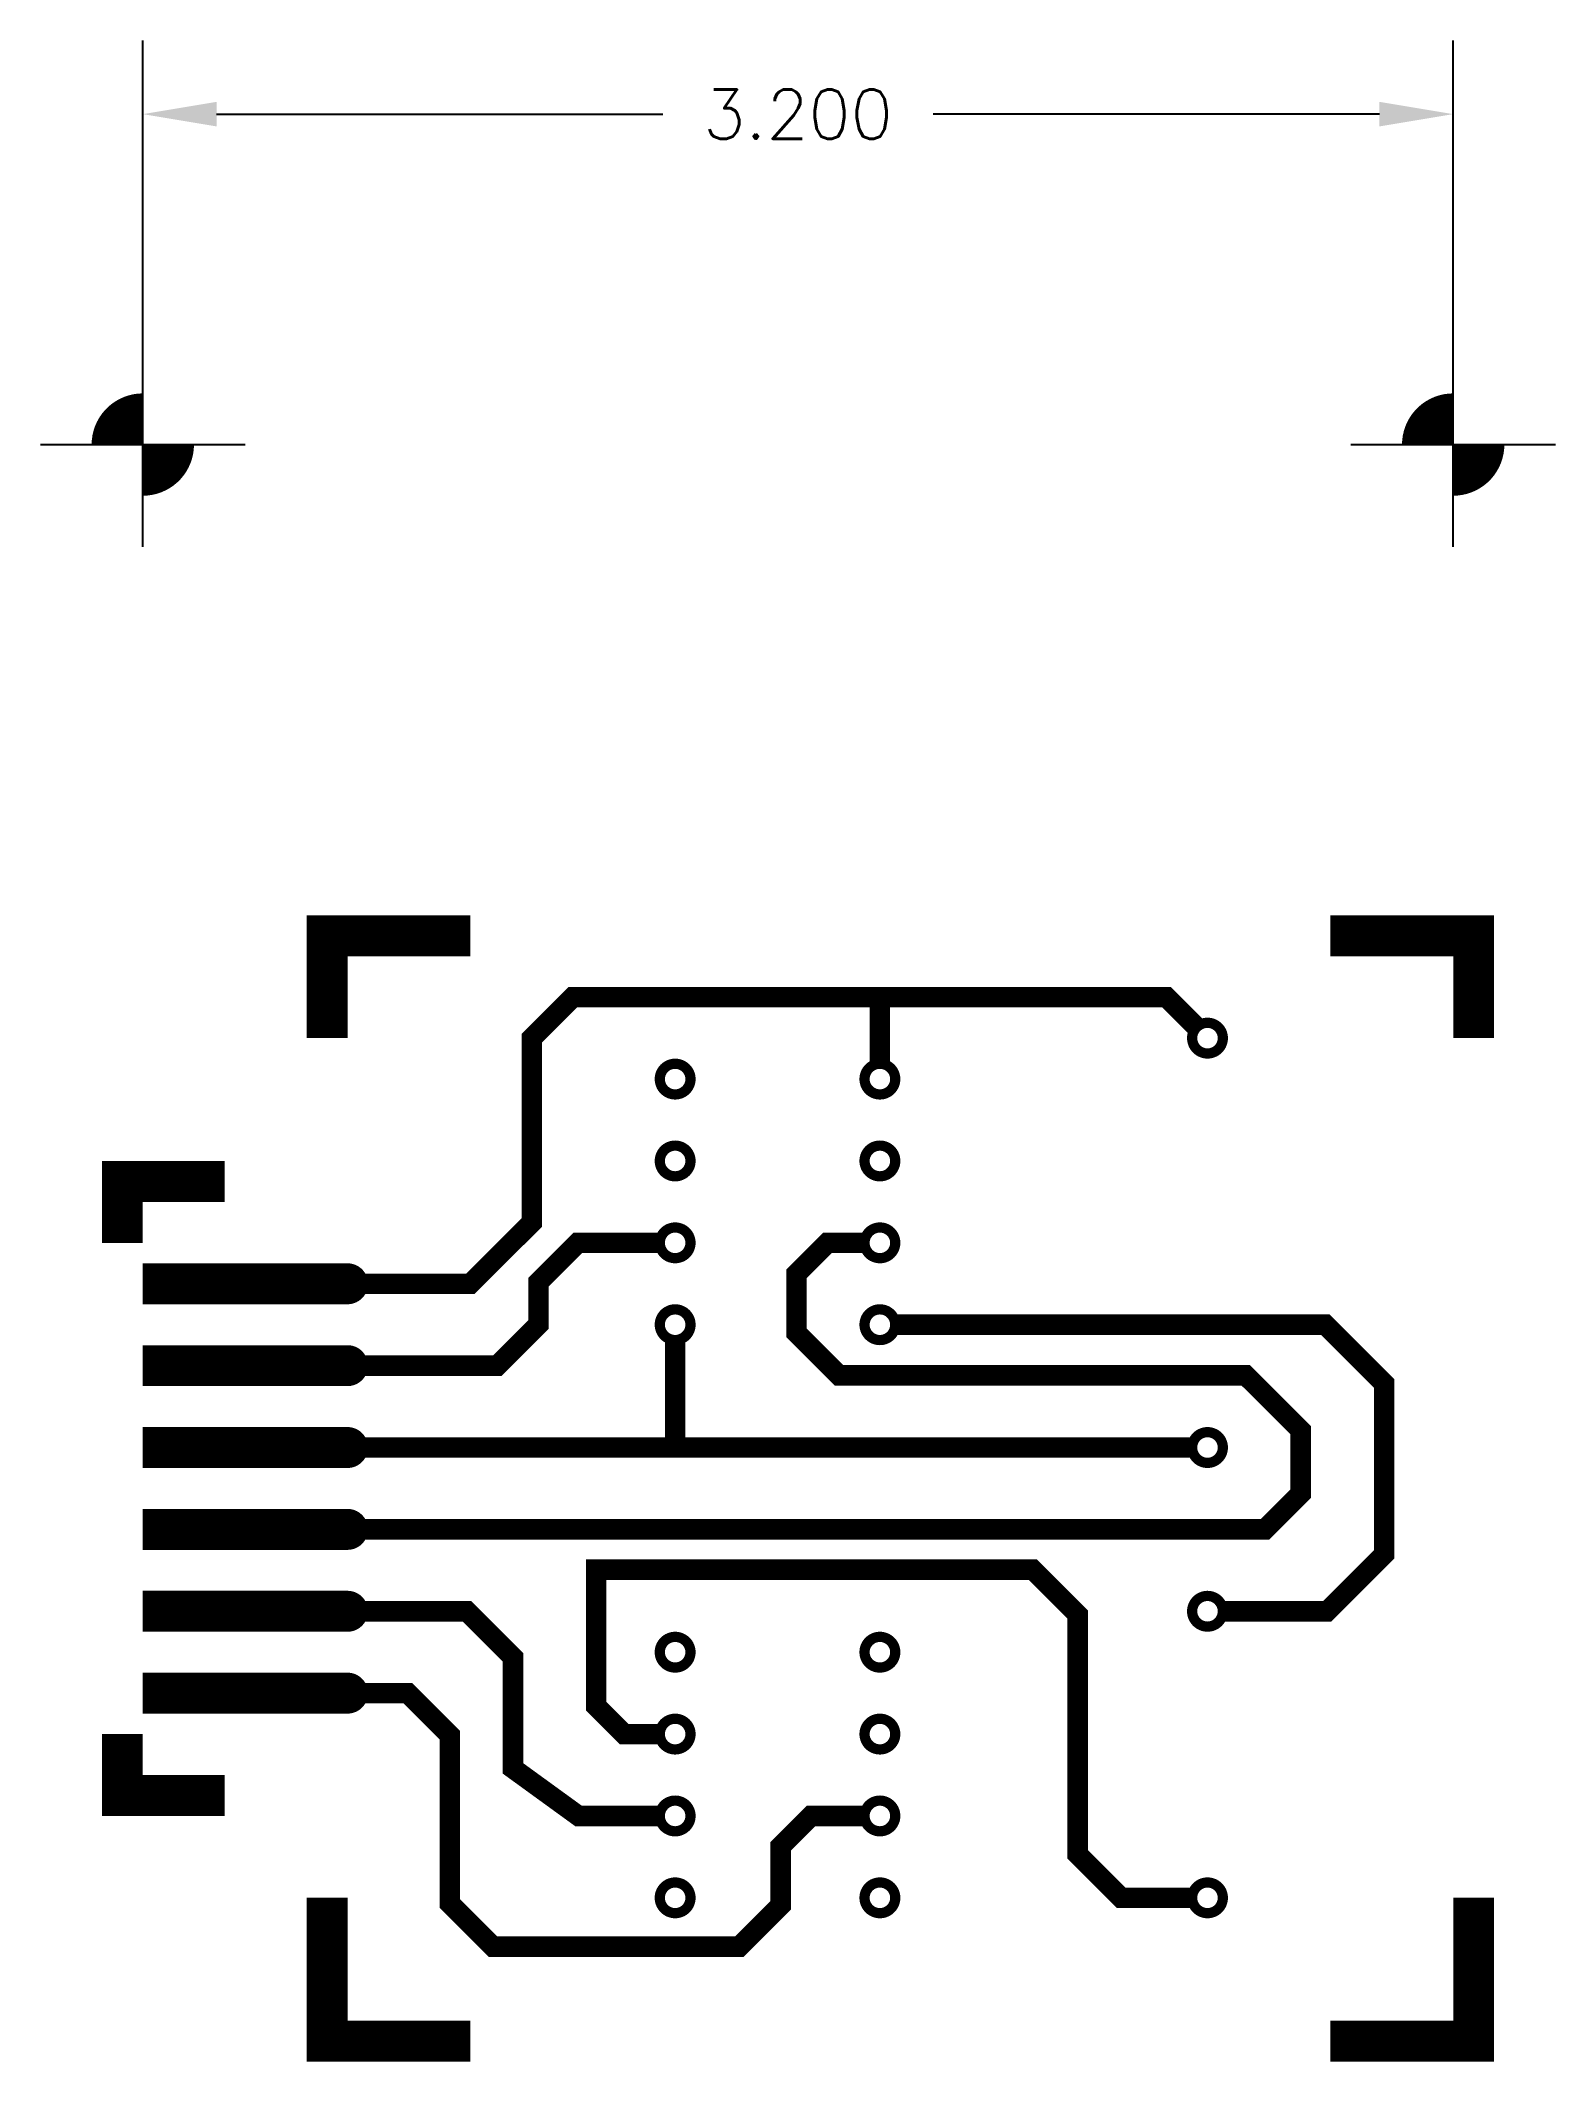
# Model space of a CAD drawing. Header units: inches. Extents: x 1.5 to 5.2, y 0.6 to 5.54.
import ezdxf

# ---------------------------------------------------------------- set-up
doc = ezdxf.new("R2010")
doc.units = ezdxf.units.IN
doc.header["$MEASUREMENT"] = 0
for name, color, linetype in [('PAD', 4, 'Continuous'), ('TEXT', 7, 'Continuous'), ('TRACE', 4, 'Continuous')]:
    doc.layers.add(name, color=color, linetype=linetype)
doc.styles.get("Standard").update_dxf_attribs({"font": 'simplex.shx'})
doc.dimstyles.get("Standard").update_dxf_attribs({"dimtxt": 0.12, "dimasz": 0.18, "dimexe": 0.18, "dimexo": 0.0625, "dimgap": 0.09, "dimtad": 0, "dimtih": 1, "dimtoh": 1, "dimdec": 3, "dimzin": 0, "dimdsep": 46, "dimtxsty": 'Standard', "dimcen": 0.09, "dimadec": 0, "dimazin": 0, "dimtfac": 1, "dimtdec": 3, "dimtofl": 0, "dimtmove": 0, "dimatfit": 3, "dimfxl": 1, "dimtolj": 1, "dimtzin": 0, "dimarcsym": 0})

# ---------------------------------------------------------------- blocks, each defined once
blk = doc.blocks.new('*U9')
at = {"layer": 'PAD', "const_width": 0.025}
blk.add_lwpolyline([(-0.0375, 0, 1), (0.0375, 0, 1)], format="xyb", close=True, dxfattribs=at)
blk = doc.blocks.new('*U10')
at = {"layer": 'PAD', "color": 0, "linetype": 'ByBlock', "lineweight": -2, "transparency": 16777216}
for p in [(0, 0), (0.5, 0), (0, -0.2), (0.5, -0.2), (0, -0.4), (0.5, -0.4), (0, -0.6), (0.5, -0.6)]:
    blk.add_blockref('*U9', p, dxfattribs=at)
blk = doc.blocks.new('*U11')
at = {"layer": 'PAD', "const_width": 0.025}
blk.add_lwpolyline([(-0.0375, 0, 1), (0.0375, 0, 1)], format="xyb", close=True, dxfattribs=at)
blk = doc.blocks.new('*U12')
at = {"layer": 'PAD', "color": 0, "linetype": 'ByBlock', "lineweight": -2, "transparency": 16777216}
for p in [(0, 0), (0.5, 0), (0, -0.2), (0.5, -0.2), (0, -0.4), (0.5, -0.4), (0, -0.6), (0.5, -0.6)]:
    blk.add_blockref('*U11', p, dxfattribs=at)
blk = doc.blocks.new('*D15')
at = {"layer": 'Defpoints', "color": 0, "transparency": 16777216}
for p in [(4.95, 5.3572), (1.75, 4.6125), (4.95, 4.6125)]:
    blk.add_point(p, dxfattribs=at)
at = {"layer": 'TEXT', "color": 0, "lineweight": -2, "transparency": 16777216}
for p, q in [((1.75, 4.675), (1.75, 5.5372)), ((4.95, 4.675), (4.95, 5.5372)), ((1.93, 5.3572), (3.02, 5.3572)), ((4.77, 5.3572), (3.68, 5.3572))]:
    blk.add_line(p, q, dxfattribs=at)
at = {"layer": 'TEXT', "color": 0, "transparency": 16777216}
for points in [[(1.93, 5.3872), (1.93, 5.3272), (1.75, 5.3572)], [(4.77, 5.3872), (4.77, 5.3272), (4.95, 5.3572)]]:
    blk.add_solid(points, dxfattribs=at)
at = {"layer": 'TEXT', "color": 0, "transparency": 16777216, "insert": (3.35, 5.3572), "char_height": 0.12, "attachment_point": 5}
blk.add_mtext('\\A1;3.200', dxfattribs=at)

msp = doc.modelspace()

# ---------------------------------------------------------------- linework, layer by layer
at = {"layer": 'PAD'}
for p, q in [((1.75, 4.3), (1.75, 4.8)), ((4.95, 4.3), (4.95, 4.8)), ((1.5, 4.55), (2, 4.55)), ((4.7, 4.55), (5.2, 4.55))]:
    msp.add_line(p, q, dxfattribs=at)
at = {"layer": 'PAD', "const_width": 0.125}
for points in [[(1.75, 4.6125, 0.414214), (1.6875, 4.55)], [(4.95, 4.6125, 0.414214), (4.8875, 4.55)], [(1.75, 4.4875, 0.414214), (1.8125, 4.55)], [(4.95, 4.4875, 0.414214), (5.0125, 4.55)]]:
    msp.add_lwpolyline(points, format="xyb", dxfattribs=at)
at = {"layer": 'PAD', "const_width": 0.025}
for points in [[(4.3125, 3.1, 1), (4.3875, 3.1, 1)], [(4.3125, 2.1, 1), (4.3875, 2.1, 1)], [(4.3125, 1.7, 1), (4.3875, 1.7, 1)], [(4.3125, 1, 1), (4.3875, 1, 1)]]:
    msp.add_lwpolyline(points, format="xyb", close=True, dxfattribs=at)
at = {"layer": 'TRACE'}
msp.add_line((4.5776, 1.9873), (4.4903, 1.9), dxfattribs=at)
for points, const_width in [([(2.25, 3.35), (2.15, 3.35)], 0.1), ([(2.25, 3.35), (2.55, 3.35)], 0.1), ([(4.95, 3.35), (4.65, 3.35)], 0.1), ([(4.95, 3.35), (5.05, 3.35)], 0.1), ([(2.2, 3.3), (2.2, 3.1)], 0.1), ([(5, 3.3), (5, 3.1)], 0.1), ([(2.275, 2.5), (2.55, 2.5), (2.7, 2.65), (2.7, 3.1), (2.8, 3.2), (3.55, 3.2), (3.55, 3.0375)], 0.05), ([(3.55, 3.2), (4.25, 3.2), (4.3235, 3.1265)], 0.05), ([(1.75, 2.75), (1.65, 2.75)], 0.1), ([(1.75, 2.75), (1.95, 2.75)], 0.1), ([(1.7, 2.7), (1.7, 2.6)], 0.1), ([(2.275, 2.3), (2.6155, 2.3), (2.7164, 2.4009), (2.7164, 2.504), (2.8124, 2.6), (3.0125, 2.6)], 0.05), ([(4.5776, 1.9873), (4.5776, 2.1423), (4.4435, 2.2764), (3.45, 2.2764), (3.3465, 2.3799), (3.3465, 2.5246), (3.4219, 2.6), (3.5125, 2.6)], 0.05), ([(1.75, 2.5), (2.25, 2.5)], 0.1), ([(3.5875, 2.4), (4.6382, 2.4), (4.7813, 2.2568), (4.7813, 1.839), (4.6424, 1.7), (4.3875, 1.7)], 0.05), ([(2.25, 2.1), (3.05, 2.1), (3.05, 2.3625)], 0.05), ([(1.75, 2.3), (2.25, 2.3)], 0.1), ([(2.275, 1.9), (4.4903, 1.9), (4.5776, 1.9873), (4.5776, 2.1423), (4.4435, 2.2764), (4.2, 2.2764)], 0.05), ([(1.75, 2.1), (2.25, 2.1)], 0.1), ([(3.05, 2.1), (4.3125, 2.1)], 0.05), ([(1.75, 1.9), (2.25, 1.9)], 0.1), ([(4.3125, 1), (4.1393, 1), (4.0331, 1.1062), (4.0331, 1.692), (3.9236, 1.8015), (2.8573, 1.8015), (2.8573, 1.5161), (2.8573, 1.4679), (2.9252, 1.4), (3.0125, 1.4)], 0.05), ([(1.75, 1.7), (2.25, 1.7)], 0.1), ([(2.275, 1.7), (2.5417, 1.7), (2.6541, 1.5876), (2.6541, 1.3161), (2.814, 1.2), (3.0125, 1.2)], 0.05), ([(1.75, 1.5), (2.25, 1.5)], 0.1), ([(2.275, 1.5), (2.3971, 1.5), (2.4999, 1.3972), (2.4999, 0.986), (2.6051, 0.8808), (3.2068, 0.8808), (3.3076, 0.9816), (3.3076, 1.1257), (3.3818, 1.2), (3.5125, 1.2)], 0.05), ([(1.7, 1.3), (1.7, 1.4)], 0.1), ([(1.75, 1.25), (1.65, 1.25)], 0.1), ([(1.75, 1.25), (1.95, 1.25)], 0.1), ([(2.2, 0.7), (2.2, 1)], 0.1), ([(5, 0.7), (5, 1)], 0.1), ([(2.25, 0.65), (2.15, 0.65)], 0.1), ([(2.25, 0.65), (2.55, 0.65)], 0.1), ([(4.95, 0.65), (4.65, 0.65)], 0.1), ([(4.95, 0.65), (5.05, 0.65)], 0.1)]:
    msp.add_lwpolyline(points, dxfattribs=dict(at, const_width=const_width))
at = {"layer": 'TRACE', "const_width": 0.05}
for points in [[(2.25, 2.475, 0.414214), (2.275, 2.5, 0.414214), (2.25, 2.525)], [(2.25, 2.275, 0.414214), (2.275, 2.3, 0.414214), (2.25, 2.325)], [(2.25, 2.075, 0.414214), (2.275, 2.1, 0.414214), (2.25, 2.125)], [(2.25, 1.875, 0.414214), (2.275, 1.9, 0.414214), (2.25, 1.925)], [(2.25, 1.675, 0.414214), (2.275, 1.7, 0.414214), (2.25, 1.725)], [(2.25, 1.475, 0.414214), (2.275, 1.5, 0.414214), (2.25, 1.525)]]:
    msp.add_lwpolyline(points, format="xyb", dxfattribs=at)

# ---------------------------------------------------------------- block references
at = {"layer": 'PAD'}
for name, p in [('*U10', (3.05, 3)), ('*U12', (3.05, 1.6))]:
    msp.add_blockref(name, p, dxfattribs=at)

# ---------------------------------------------------------------- dimensions: what is measured, and where the dimension line sits
at = {"layer": 'TEXT'}
dim = msp.add_linear_dim(base=(4.95, 5.3572), p1=(1.75, 4.6125), p2=(4.95, 4.6125), dimstyle='Standard', dxfattribs=at)
dim.commit()
dim.dimension.update_dxf_attribs({"geometry": '*D15', "text_midpoint": (3.35, 5.3572), "dimtype": 160})

doc.saveas('drawing.dxf')
